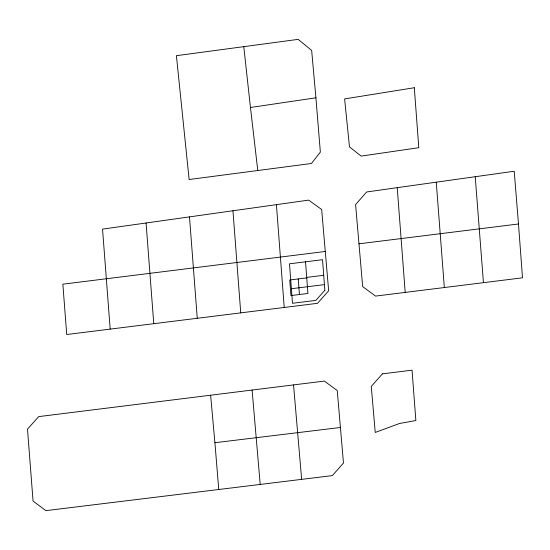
<?xml version="1.0" encoding="UTF-8"?>
<svg xmlns="http://www.w3.org/2000/svg" width="550" height="550" viewBox="0 0 550 550"><rect width="100%" height="100%" fill="white"/><g stroke="black" fill="none" stroke-linecap="round" stroke-linejoin="round"><path stroke-width="0.82" d="M257.751 170.246L250.456 107.491L315.92 97.804L311.657 50.442L298.203 39.359L176.406 55.688L189.131 179.52L311.465 163.481L320.361 152.137L315.92 97.804M397.224 187.667L366.616 191.978L355.589 204.621L362.677 286.626L375.588 296.086L522.5 277.819L518.485 223.981L514.209 171.236L397.224 187.667L405.199 292.401M358.957 243.815L518.485 223.981M325.263 251.481L62.858 284.185L66.729 334.517L317.522 303.318L328.653 290.764L321.661 209.481L308.646 200.117L102.541 229.116L110.186 329.099M323.716 275.282L306.714 277.393L305.532 261.821M291.383 288.729L324.424 284.625M252.099 390.053L38.686 416.611L27.5 429.138L33.062 501.098L45.918 510.641L332.317 475.612L343.475 463.079L337.253 390.541L324.342 381.081L252.099 390.053L260.212 484.44M340.423 427.474L214.913 442.716L218.749 489.493M243.767 46.544L250.456 107.491M210.629 395.223L214.913 442.716M293.542 384.918L301.654 479.373M475.221 176.701L483.443 282.686M189.489 216.893L197.251 318.271M436.26 182.188L444.331 287.533M298.251 278.939L299.434 294.511M276.416 204.648L284.226 307.471M232.952 210.767L240.742 312.874M146.073 222.998L153.766 323.675M324.857 290.242L315.872 300.382L292.49 303.284L289.486 263.814L322.534 259.703L324.857 290.242M382.408 373.849L371.277 386.402L375.237 432.458L399.458 423.514L415.862 420.523L412.039 370.178L382.408 373.849M414.308 87.732L344.616 98.911L349.484 146.877L361.123 156.097L418.797 147.703L414.308 87.732M306.749 277.881L289.747 279.998L290.936 295.57L307.938 293.459L306.749 277.881"/></g></svg>
